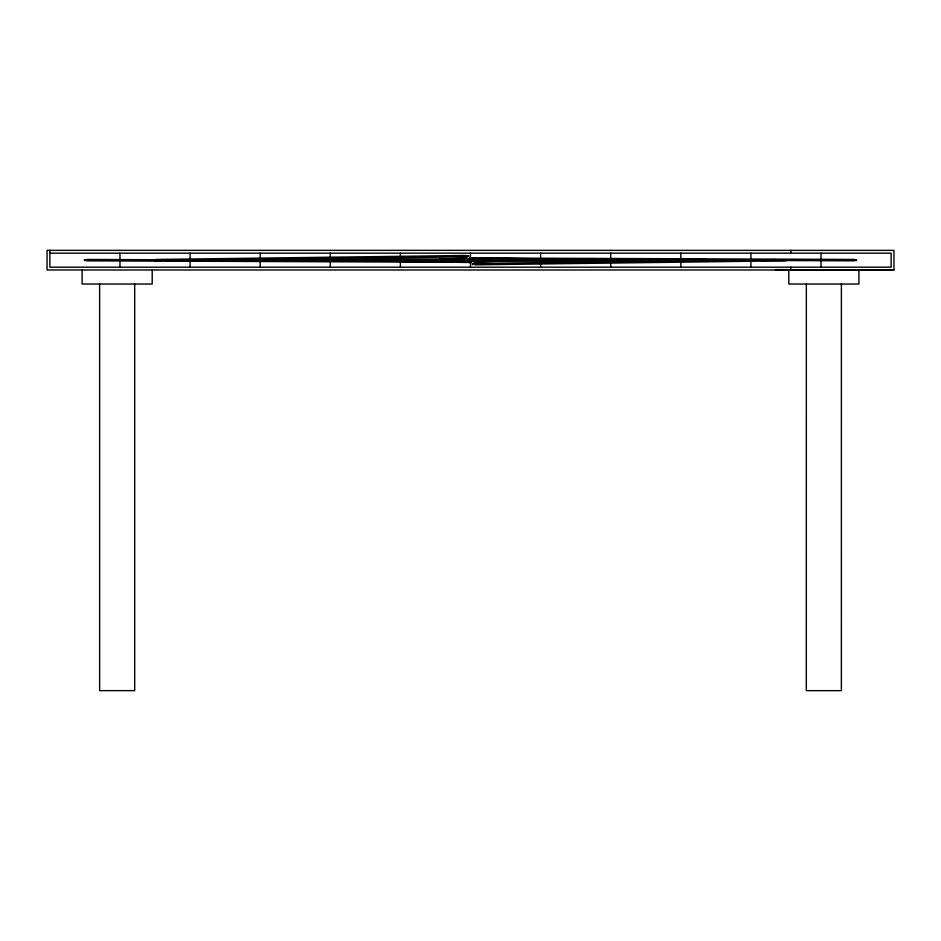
<?xml version="1.0" encoding="UTF-8"?>
<svg xmlns="http://www.w3.org/2000/svg" width="941" height="941" viewBox="0 0 941 941"><rect width="100%" height="100%" fill="white"/><g stroke="black" fill="none" stroke-linecap="round" stroke-linejoin="round"><path stroke-width="1.41" d="M788.817 270.008L788.805 284.029L858.921 284.041L858.921 270.02M806.343 284.029L806.319 690.659L841.372 690.659L841.395 284.041M294.615 260.175L295.262 259.481L467.571 258.881M646.491 260.104L645.832 260.798L473.535 261.398M786.747 260.116L786.053 260.833L785.359 260.163M576.41 260.139L575.692 260.833L575.01 260.139M468.947 256.446L467.665 256.14L468.7 255.517M472.147 263.833L473.335 263.798L472.406 264.762M470.653 258.305L471.841 258.293M470.453 261.974L469.253 261.986M470.488 258.105L471.77 258.457L470.723 259.046M470.606 262.174L469.324 261.821L470.382 261.233M471.959 258.869C473.005 258.951 470.347 256.446 471.959 258.869L705.715 259.457M469.136 261.41L469.665 261.045L235.391 260.833M471.582 259.234L470.888 259.245M469.524 261.045L470.206 261.033M466.324 258.01L439.623 259.245M474.77 262.268L498.942 261.151M165.393 260.704L466.16 256.834M775.702 259.575L474.934 263.445M466.148 255.458L156.418 259.445M161.723 260.751L156.418 260.822M784.676 260.833L474.946 264.833M300.026 260.786L356.192 260.598L335.761 260.422M621.778 259.563L641.068 259.493M49.849 253.164L891.151 253.164L891.151 267.185L49.849 267.185L49.849 250.341M893.95 269.996L47.05 269.996L47.05 250.341L893.95 250.365L893.95 269.996L790.84 269.655M473.782 257.963L854.44 259.445M622.966 259.928L628.835 259.939M708.138 260.257L728.699 260.339M761.01 260.457L854.428 260.822M235.332 259.504L469.618 260.386L469.041 260.081M472.053 260.198L471.476 259.892L705.762 260.775M86.666 259.457L172.744 259.798M205.056 259.916L234.427 260.034M86.654 260.833L467.312 262.316M775.043 269.596L789.722 269.644M473.629 257.81L563.494 259.257M550.861 260.434L573.975 260.798M383.21 261.116L467.465 262.468M645.832 260.798L645.15 260.175M295.262 259.481L295.945 260.104M821.034 253.164L821.034 267.185M790.84 250.365L790.84 253.164M790.84 267.185L790.84 269.996M750.93 253.164L750.93 258.775M750.93 261.586L750.93 267.185M680.825 253.164L680.825 258.775M680.825 261.586L680.825 267.185M610.721 253.164L610.721 267.185M540.605 253.164L540.605 258.775M540.605 261.586L540.605 267.185M470.5 253.164L470.5 267.185M400.395 253.164L400.395 258.775M400.395 261.586L400.395 267.185M330.279 253.164L330.279 267.185M260.175 253.164L260.175 258.775M260.175 261.586L260.175 267.185M190.07 253.164L190.07 258.775M190.07 261.586L190.07 267.185M152.207 269.996L152.207 284.017L82.102 284.017L82.102 269.996M134.681 284.017L134.681 690.635L99.628 690.635L99.628 284.017M119.966 253.164L119.966 267.185M467.912 260.716C468.253 263.339 469.971 259.387 467.912 260.716M472.053 258.963C472.288 261.563 474.229 257.681 472.053 258.963M469.583 258.152L469.841 259.046L469.583 258.152M470.829 258.422C470.394 260.681 470.382 256.328 470.829 258.422M470.347 261.527C470.535 264.115 470.747 260.234 470.347 261.527M471.594 261.786C471.417 263.515 471.323 260.116 471.594 261.786M468.512 259.245L468.783 260.139L468.512 259.245M469.759 259.504C469.406 261.61 469.265 257.411 469.759 259.504M471.417 260.434L471.947 261.386L471.417 260.445M472.664 260.704C472.464 262.421 472.394 259.034 472.664 260.704M154.442 259.81C154.606 262.539 156.876 258.493 154.442 259.81M84.349 259.798C84.478 262.539 86.819 258.528 84.349 259.798M855.545 259.798C855.675 262.539 858.016 258.528 855.545 259.798M466.889 256.093C466.924 258.846 469.253 254.846 466.889 256.093M473.088 263.492C473.123 266.244 475.452 262.245 473.088 263.492M468.63 261.586C468.653 264.327 471.041 260.363 468.63 261.586M471.335 257.999C471.359 260.739 473.746 256.775 471.335 257.999M468.794 261.763C468.783 264.503 471.218 260.563 468.794 261.763"/></g></svg>
